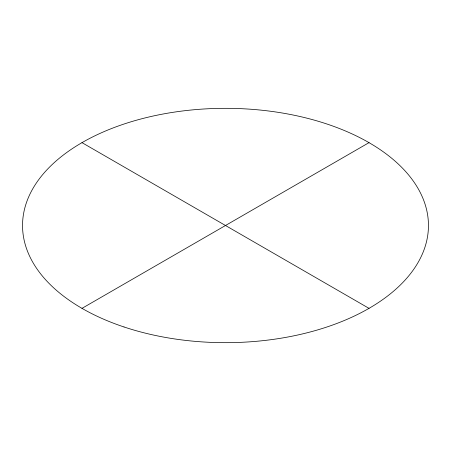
<?xml version="1.0" encoding="UTF-8"?>
<svg xmlns="http://www.w3.org/2000/svg" width="451" height="451" viewBox="0 0 451 451"><rect width="100%" height="100%" fill="white"/><g stroke="black" fill="none" stroke-linecap="round" stroke-linejoin="round"><path stroke-width="0.68" d="M81.992 308.354L369.008 142.646M81.992 142.646L369.008 308.354M124.025 326.975A202.95 117.17 0 0 0 428.45 225.5A202.95 117.17 0 0 0 124.025 124.025A202.95 117.17 0 0 0 124.025 326.975"/></g></svg>
